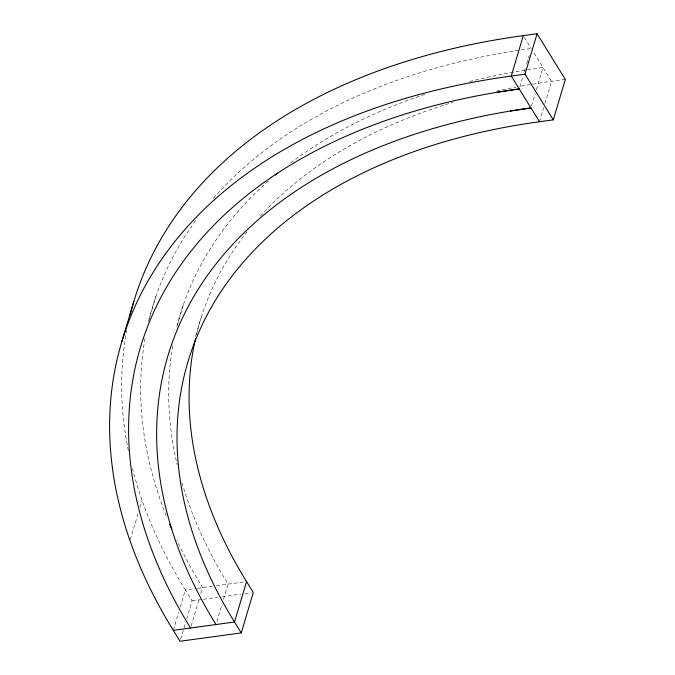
<?xml version="1.0" encoding="UTF-8"?>
<svg xmlns="http://www.w3.org/2000/svg" width="675" height="675" viewBox="0 0 675 675"><rect width="100%" height="100%" fill="white"/><g stroke="black" fill="none" stroke-linecap="round" stroke-linejoin="round"><path stroke-width="0.51" stroke-dasharray="3.38 2.53" d="M148.297 321.806L155.993 296.156M177.356 325.046L183.381 304.83M130.3 539.688L138.434 512.401M139.944 507.347L142.054 500.276M195.505 336.572L201.234 317.377M173.306 630.357L178.732 612.158M180.233 607.112L185.355 589.925A709.045 450.056 16.6 0 1 132.469 468.669M180.647 639.225L185.473 623.059M186.671 619.017L192.097 600.826L185.355 589.925L196.518 588.406M191.16 625.978L199.294 598.691M200.804 593.637L202.61 587.579A689.572 437.687 16.6 0 1 176.993 540.557M216.903 621.506L222.024 604.319M223.535 599.273L228.057 584.111A660.833 419.453 16.6 0 1 181.457 481.013M519.817 86.906L523.133 75.794M524.34 71.753L525.538 67.711M526.745 63.661L529.158 55.578M531.562 105.907L535.182 93.783M536.389 89.741L543.012 67.5A660.833 419.453 16.6 0 0 467.935 81.903M539.511 121.745L543.729 107.595M544.928 103.553L551.559 81.321L533.275 51.756M565.338 79.439L551.559 81.321A639.934 406.19 16.6 0 0 520.121 86.324M197.539 588.271L212.33 586.254M216.472 585.689L246.561 581.588M192.097 600.826L202.475 599.408M203.504 599.265L218.033 597.291M222.176 596.725L240.848 594.177M245 593.612L251.218 592.768M524.365 37.344L531.267 48.507M196.467 334.446A639.934 406.19 16.6 0 1 246.957 231.896M260.348 216.101A639.934 406.19 16.6 0 1 452.815 102.431M496.479 91.1A639.934 406.19 16.6 0 1 515.995 87.092M128.326 450.605A709.045 450.056 16.6 0 1 126.773 330.379M166.193 515.675A689.572 437.687 16.6 0 1 145.336 336.757M149.074 319.461A689.572 437.687 16.6 0 1 197.1 218.548M213.486 198.205A689.572 437.687 16.6 0 1 530.212 48.651M177.221 464.847A660.833 419.453 16.6 0 1 176.749 462.831M176.293 460.822A660.833 419.453 16.6 0 1 173.062 344.317M176.816 326.928A660.833 419.453 16.6 0 1 269.131 180.326M290.756 162.759A660.833 419.453 16.6 0 1 426.794 93.774"/><path stroke-width="1.01" d="M121.829 341.677L133.886 301.252M195.514 338.504A639.934 406.19 16.6 0 0 246.561 581.588L234.503 622.013L241.245 632.914L180.048 641.25L173.306 630.357A709.045 450.056 16.6 0 1 511.253 76.056L523.302 35.623L537.072 33.75L565.338 79.439L553.281 119.863L539.511 121.745A639.934 406.19 16.6 0 0 234.503 622.013L173.306 630.357M241.245 632.914L253.294 592.481L246.561 581.588M553.281 119.863L525.023 74.174L537.072 33.75M497.779 92.163L519.218 88.931A689.572 437.687 16.6 0 0 190.553 628.003M510.418 111.029L530.963 107.933A660.833 419.453 16.6 0 0 216 624.535M525.023 74.174L511.253 76.056L539.511 121.745M130.123 315.014A709.045 450.056 16.6 0 1 523.302 35.623M171.779 529.082A689.572 437.687 16.6 0 1 169.72 524.298M275.332 175.002A660.833 419.453 16.6 0 1 277.703 173.028"/></g></svg>
